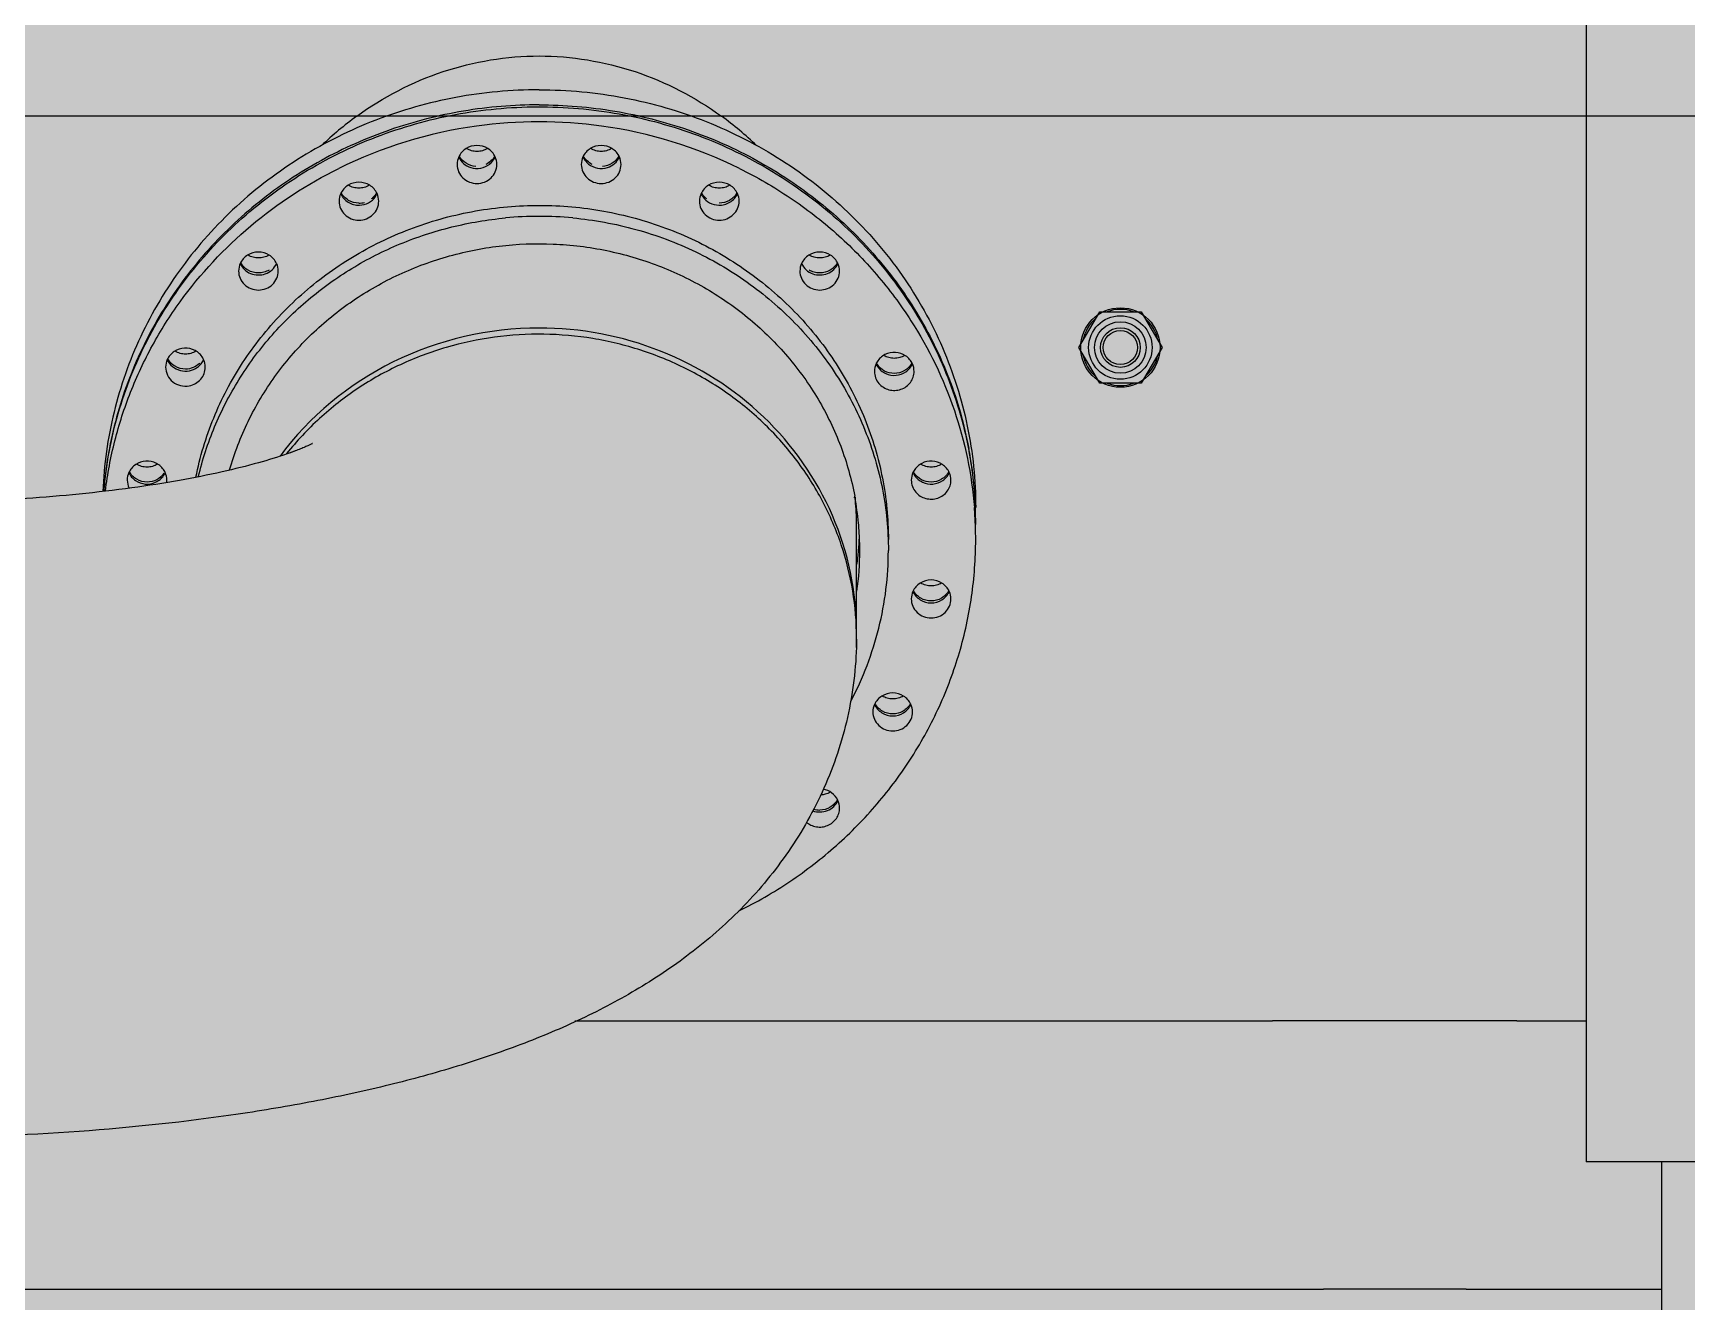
# Model space of a CAD drawing. Extents: x -18489 to 195597, y -1599 to 112111.
# Drawn here: x -16658.4 to -16526.2, y 1550.7 to 1652.1 of the extents above; entities that cross this region are included whole.
import ezdxf

# ---------------------------------------------------------------- set-up
doc = ezdxf.new("R2010")
doc.units = 0
doc.header["$LTSCALE"] = 100
for name, color, linetype in [('188K-SM-03-F10-MECH-EQ-Y2257103$0$0 Xref', 8, 'Continuous'), ('188K-SM-03-F10-MECH-EQ-Y2257103$0$M-EQU-FOUNDATION', 8, 'Continuous'), ('188K-SM-03-F10-MECH-EQ-Y2257103$0$Micron CUP L10 HVAC EQU$0$M-MECH-EQU', 136, 'Continuous'), ('188K-SM-03-F10-MECH-EQ-Y2257103$0$Micron CUP L10 HVAC EQU$0$M-PHASE1 AREA', 252, 'Continuous')]:
    doc.layers.add(name, color=color, linetype=linetype)
pattern_1 = [(50, (4473.52, 709.2), (54.6554, -4.78173), [5.715, -62.865]), (355, (4473.52, 709.2), (-10.57303, 57.31705), [4.572, -50.29218]), (100.45144, (4478.076, 708.8), (44.08237, 52.53533), [4.857, -53.42707]), (46.1842, (4473.52, 724.44), (81.32371, -12.6127), [8.5725, -94.2975]), (96.63556, (4480.3, 723.39), (71.22124, 74.22784), [7.2855, -80.14068]), (351.18415, (4473.52, 724.44), (71.22124, 74.22784), [6.858, -75.43792]), (21, (4481.14, 720.63), (45.48432, -30.67956), [5.715, -62.865]), (326, (4481.14, 720.63), (18.54061, 55.25639), [4.572, -50.292]), (71.45144, (4484.93, 718.07), (64.02493, 24.57683), [4.857, -53.42698]), (37.5, (4473.521, 709.2), (0.926581, 25.366512), [0, -49.6824, 0, -51.054, 0, -50.4825]), (7.5, (4473.52, 709.2), (20.0459, 30.054172), [0, -29.1084, 0, -48.5394, 0, -19.2405]), (327.5, (4456.529, 709.2), (40.677179, -1.718623), [0, -19.05, 0, -59.436, 0, -78.867]), (317.5, (4448.91, 709.2), (44.438754, 7.62795), [0, -24.765, 0, -39.4716, 0, -56.007])]

# ---------------------------------------------------------------- blocks, each defined once
blk = doc.blocks.new('188K-SM-03-F10-MECH-EQ-Y2257103$0$Micron CUP L10 HVAC EQU$0$A$C0c53ceb0')
at = {"layer": '188K-SM-03-F10-MECH-EQ-Y2257103$0$Micron CUP L10 HVAC EQU$0$M-PHASE1 AREA'}
for p, q in [((-3911.15329, 8115.48251), (-3911.15329, 6444.24307)), ((-3683.5878, 7279.86279), (-8809.19869, 7279.86279)), ((-4316.7635, 7095.05747), (-4299.9415, 7123.6024)), ((-4299.9415, 7123.6024), (-4266.98066, 7123.6024)), ((-4266.98066, 7123.6024), (-4250.15866, 7095.05747)), ((-4299.9415, 7066.51254), (-4316.7635, 7095.05747)), ((-4250.15866, 7095.05747), (-4266.98066, 7066.51254)), ((-4266.98066, 7066.51254), (-4299.9415, 7066.51254)), ((-4495.88252, 6975.07816), (-4495.90585, 6975.37599)), ((-4495.19452, 6975.13541), (-4495.22184, 6975.43373)), ((-4494.23904, 6954.09649), (-4494.27525, 6954.5588)), ((-4494.23904, 6954.09649), (-4494.2395, 6954.55886)), ((-4494.23904, 6867.90151), (-4494.23904, 6951.18968)), ((-4494.39901, 6855.3395), (-4494.2738, 6862.96448)), ((-4719.45406, 6557.0742), (-4161.79129, 6557.0742)), ((-3966.59285, 6557.0742), (-4161.79129, 6557.0742)), ((-3966.59285, 6557.0742), (-3911.15329, 6557.0742)), ((-3810.45936, 6444.24307), (-3911.15329, 6444.24307)), ((-3851.0546, 6444.24307), (-3851.0546, 4997.76684)), ((-5416.77684, 6342.65009), (-4121.13209, 6342.65009)), ((-4007.25205, 6342.65009), (-4121.13209, 6342.65009)), ((-4007.25205, 6342.65009), (-3851.0546, 6342.65009))]:
    blk.add_line(p, q, dxfattribs=at)
for radius in [31.71789, 25.37327, 20.61578, 15.85829, 13.67619]:
    blk.add_circle((-4283.46108, 7095.05747), radius, dxfattribs=at)
for centre, radius, start, end in [((-4736.88899, 7063.6849), 267.08822, 125.96385951, 133.81173744), ((-4748.74993, 6915.15987), 360.1777, 97.84406711, 116.25718677), ((-4747.97175, 6910.89517), 364.50875, 82.1262458, 97.8737542), ((-4747.19356, 6915.15987), 360.1777, 63.74281323, 82.15593289), ((-4759.0545, 7063.6849), 267.08822, 46.18826256, 54.03614049), ((-4798.80649, 7241.30924), 14.63923, 155.44383434, 179.94222898), ((-4796.36835, 7241.30924), 14.63923, 0.05777102, 24.55616566), ((-4699.57514, 7241.30924), 14.63923, 155.44383434, 179.94222898), ((-4697.137, 7241.30924), 14.63923, 0.05777102, 24.55616566), ((-4893.18111, 7211.97199), 14.63923, 155.44383434, 179.94222898), ((-4891.07124, 7224.16495), 14.99894, 325.23159701, 335.45378192), ((-4890.74298, 7211.97199), 14.63923, 0.05777102, 24.55616566), ((-4605.20052, 7211.97199), 14.63923, 155.44383434, 179.94222898), ((-4604.87226, 7224.16495), 14.99894, 204.54621808, 214.76840299), ((-4602.76238, 7211.97199), 14.63923, 0.05777102, 24.55616566), ((-4891.97083, 7227.04086), 16.61113, 270.03031748, 285.36463392), ((-4747.96704, 6908.08622), 291.77457, 90.00092373, 95.28280198), ((-4747.97645, 6908.08622), 291.77457, 84.71719802, 89.99907627), ((-4973.46096, 7156.16925), 14.63923, 155.44383434, 179.94222898), ((-4971.02283, 7156.16925), 14.63923, 0.05777102, 24.55616566), ((-4524.92067, 7156.16925), 14.63923, 155.44383434, 179.94222898), ((-4522.48253, 7156.16925), 14.63923, 0.05777102, 24.55616566), ((-4283.46108, 7095.05747), 30.4679, 69.62238986, 110.37761014), ((-4283.46108, 7095.05747), 30.4679, 129.86361756, 169.03080056), ((-4283.46108, 7095.05747), 30.4679, 10.96919944, 50.13638244), ((-5031.78769, 7079.36335), 14.63923, 155.44383434, 179.94222898), ((-5029.62747, 7079.24332), 14.9419, 24.53191616, 30.36360482), ((-5029.34955, 7079.36335), 14.63923, 0.05777102, 24.55616566), ((-4465.08256, 7075.8233), 14.95808, 148.39790367, 155.46508083), ((-4283.46108, 7095.05747), 30.4679, 190.94857173, 230.07310786), ((-4283.46108, 7095.05747), 30.4679, 309.92689214, 349.05142826), ((-4465.37487, 7075.95076), 14.63923, 155.44383434, 179.94222898), ((-4465.04409, 7088.14516), 15.00184, 204.54721403, 214.93760225), ((-4462.93674, 7075.95076), 14.63923, 0.05777102, 24.55616566), ((-4283.46108, 7095.05747), 30.4679, 249.65458536, 290.34541464), ((-4776.55007, 6955.12307), 320.30868, 169.7534892, 174.12933822), ((-4776.02354, 6955.02886), 320.84356, 169.32457942, 169.753659), ((-4719.91995, 6955.02886), 320.84356, 10.246341, 10.67542058), ((-4719.39342, 6955.12307), 320.30868, 5.87066178, 10.2465108), ((-5062.45186, 6989.07261), 14.63923, 155.44383434, 179.94222898), ((-5060.34451, 7001.26701), 15.00184, 325.06239775, 335.45278597), ((-5060.30604, 6988.94515), 14.95808, 24.53491917, 31.60209633), ((-5060.01372, 6989.07261), 14.63923, 0.05777102, 24.55616566), ((-4435.92977, 6989.07261), 14.63923, 155.44383434, 179.94222898), ((-4435.63746, 6988.94515), 14.95808, 148.39790367, 155.46508083), ((-4435.59898, 7001.26701), 15.00184, 204.54721403, 214.93760225), ((-4433.49163, 6989.07261), 14.63923, 0.05777102, 24.55616566), ((-4777.01319, 6955.18042), 319.84212, 174.13107219, 175.50352723), ((-5062.44052, 6989.10424), 14.65058, 180.06597113, 205.7427147), ((-5059.88728, 6989.09149), 14.51278, 352.84551712, 359.98372186), ((-4718.91872, 6955.18154), 319.83048, 4.31420991, 5.86894048), ((-4718.5676, 6955.20795), 319.47837, 2.15306961, 4.31422351), ((-4727.28962, 6932.70624), 235.59669, 10.44744668, 10.66690952), ((-4726.84983, 6951.15794), 232.61229, 5.91190199, 6.20748136), ((-4726.91548, 6932.7731), 235.21663, 5.34866441, 10.44795648), ((-4726.60441, 6951.18667), 232.36523, 1.32680645, 5.9110879), ((-4726.80585, 6954.07363), 232.56699, 0.61406116, 5.19595183), ((-4718.7749, 6941.60311), 319.68586, 2.15427625, 4.58745173), ((-4718.45348, 6953.63177), 319.3642, 0.00058432, 2.43475099), ((-4718.5742, 6955.21058), 319.48486, 0.00001081, 2.15255414), ((-4726.6452, 6951.18994), 232.40593, 0.7158998, 1.32576848), ((-4726.6672, 6951.18968), 232.42793, 0.00000037, 0.71589748), ((-4725.8116, 6954.09598), 231.57256, 0.11452574, 0.61116711), ((-4725.68361, 6954.09653), 231.44457, 359.7706569, 359.99998992), ((-4726.61647, 6932.81437), 234.91507, 2.60192391, 5.34543909), ((-4718.4108, 6941.61611), 319.32153, 0.0004671, 2.15440139), ((-4718.59582, 6955.21064), 319.50649, 359.8128419, 359.99999999), ((-4726.61544, 6954.1146), 234.91404, 354.8136825, 357.39809151), ((-4726.26442, 6932.82935), 234.5627, 0.00079059, 2.6021721), ((-4726.58319, 6954.11439), 234.8819, 352.03970823, 354.81302085), ((-4726.74098, 6932.8584), 235.03926, 352.04312689, 359.99370888), ((-4435.92977, 6894.1353), 14.63923, 155.44383434, 179.94222898), ((-4433.49163, 6894.1353), 14.63923, 0.05777102, 24.55616566), ((-4726.66604, 6867.90152), 232.42677, 359.07944309, 359.99999921), ((-4466.59394, 6803.84456), 14.63923, 155.44383434, 179.94222898), ((-4464.15581, 6803.84456), 14.63923, 0.05777102, 24.55616566), ((-4522.48253, 6727.03866), 14.63923, 0.05777102, 24.55616566), ((-4523.69168, 6742.05455), 16.60207, 253.32914868, 269.96575743)]:
    blk.add_arc(centre, radius, start, end, dxfattribs=at)
for points, knots in [([(-4893.74319, 7279.86279), (-4872.76552, 7295.07326), (-4826.02, 7319.44987), (-4773.87276, 7328.02404), (-4747.97175, 7328.02404)], [0, 0, 0, 0, 0.5001039738, 1, 1, 1, 1]), ([(-4747.97175, 7328.02404), (-4722.07073, 7328.02404), (-4669.9235, 7319.44987), (-4623.17797, 7295.07326), (-4602.20031, 7279.86279)], [0, 0, 0, 0, 0.4998960262, 1, 1, 1, 1]), ([(-4747.97175, 7301.03068), (-4770.20187, 7301.03068), (-4803.64338, 7297.96174), (-4846.9401, 7287.84881), (-4888.95355, 7273.8568), (-4938.52684, 7249.28284), (-4982.48144, 7215.98524), (-5013.14769, 7184.92435), (-5040.46503, 7151.34236), (-5068.16436, 7104.86144), (-5089.70994, 7043.97501), (-5095.73452, 7001.38554), (-5096.59395, 6980.10693)], [0, 0, 0, 0, 0.1275861715, 0.1913254353, 0.2549236612, 0.3814093806, 0.5069463456, 0.5693941814, 0.6315804614, 0.7550753976, 0.8777753443, 1, 1, 1, 1]), ([(-4747.97175, 7301.03068), (-4725.1834, 7301.03068), (-4690.89705, 7297.80461), (-4646.57375, 7287.18015), (-4603.63148, 7272.48913), (-4553.1194, 7246.70864), (-4508.64867, 7211.83678), (-4477.89569, 7179.37909), (-4450.72076, 7144.34437), (-4423.64386, 7095.96812), (-4403.60724, 7032.89168), (-4399.08933, 6989.03795), (-4399.08933, 6967.21519)], [0, 0, 0, 0, 0.1276534598, 0.191423769, 0.2550461256, 0.3815468604, 0.5070618987, 0.5694910147, 0.6316536368, 0.7550908341, 0.8777554852, 1, 1, 1, 1]), ([(-5095.74439, 6980.23722), (-5093.99525, 7001.17101), (-5088.22836, 7032.46615), (-5074.58485, 7072.37736), (-5057.02543, 7111.00219), (-5028.00212, 7156.04723), (-4990.80696, 7194.89407), (-4956.94725, 7221.53501), (-4920.48013, 7245.09826), (-4870.80357, 7268.17216), (-4807.00487, 7284.62072), (-4741.11579, 7289.34212), (-4675.46847, 7282.16178), (-4612.38665, 7263.34002), (-4563.68222, 7238.42182), (-4528.20268, 7213.50921), (-4495.45757, 7185.62098), (-4459.8752, 7145.40665), (-4432.71678, 7099.30771), (-4416.75188, 7060.05795), (-4404.74917, 7019.65919), (-4400.26939, 6988.17553), (-4399.37758, 6967.19889)], [0, 0, 0, 0, 0.061123741, 0.0918131301, 0.1225904525, 0.1844001923, 0.2467110806, 0.2780957875, 0.3096045944, 0.3728856379, 0.436501361, 0.5002857139, 0.5640502273, 0.6276090599, 0.6908037612, 0.722262052, 0.7535935362, 0.8157970319, 0.8775113084, 0.9082499217, 0.9389086772, 1, 1, 1, 1]), ([(-4747.97175, 7289.02613), (-4768.18003, 7289.02613), (-4808.62692, 7285.65708), (-4867.43757, 7270.63963), (-4922.67784, 7246.10575), (-4972.66143, 7212.78378), (-5015.88145, 7171.66885), (-5051.02293, 7123.98547), (-5077.00617, 7071.19369), (-5087.71974, 7033.53079), (-5091.31406, 7014.46354)], [0, 0, 0, 0, 0.1273462994, 0.2543739705, 0.3808008678, 0.5064131939, 0.6310918065, 0.7548281963, 0.8777279308, 1, 1, 1, 1]), ([(-4747.97175, 7289.02613), (-4727.76347, 7289.02613), (-4687.31658, 7285.65708), (-4628.50592, 7270.63963), (-4573.26565, 7246.10575), (-4523.28206, 7212.78378), (-4480.06204, 7171.66885), (-4444.92057, 7123.98547), (-4418.93733, 7071.19369), (-4408.22375, 7033.53079), (-4404.62943, 7014.46354)], [0, 0, 0, 0, 0.1273462994, 0.2543739705, 0.3808008678, 0.5064131939, 0.6310918065, 0.7548281963, 0.8777279308, 1, 1, 1, 1]), ([(-4783.05318, 7247.39308), (-4783.66715, 7248.73872), (-4785.32404, 7251.27548), (-4789.94866, 7255.186), (-4797.58742, 7257.37042), (-4805.22618, 7255.186), (-4809.85081, 7251.27548), (-4811.5077, 7248.73872), (-4812.12167, 7247.39308)], [0, 0, 0, 0, 0.1235049458, 0.2485924549, 0.5, 0.7514075451, 0.8764950542, 1, 1, 1, 1]), ([(-4683.82182, 7247.39308), (-4684.4358, 7248.73872), (-4686.09268, 7251.27548), (-4690.71731, 7255.186), (-4698.35607, 7257.37042), (-4705.99483, 7255.186), (-4710.61946, 7251.27548), (-4712.27635, 7248.73872), (-4712.89032, 7247.39308)], [0, 0, 0, 0, 0.1235049458, 0.2485924549, 0.5, 0.7514075451, 0.8764950542, 1, 1, 1, 1]), ([(-4812.12167, 7247.27123), (-4811.23371, 7245.3251), (-4808.55121, 7241.75358), (-4804.65316, 7239.59725), (-4802.57711, 7238.9391)], [0, 0, 0, 0, 0.4955118778, 1, 1, 1, 1]), ([(-4798.56581, 7239.79879), (-4801.25712, 7239.959), (-4806.60039, 7241.61162), (-4810.45513, 7245.6972), (-4811.70256, 7248.02706)], [0, 0, 0, 0, 0.5049905933, 1, 1, 1, 1]), ([(-4797.58742, 7251.77418), (-4799.04304, 7251.77418), (-4801.95844, 7252.15934), (-4804.67047, 7253.29961), (-4805.91629, 7254.03537)], [0, 0, 0, 0, 0.5015071564, 1, 1, 1, 1]), ([(-4789.25855, 7254.03537), (-4790.50438, 7253.29961), (-4793.2164, 7252.15934), (-4796.13181, 7251.77418), (-4797.58742, 7251.77418)], [0, 0, 0, 0, 0.4984928436, 1, 1, 1, 1]), ([(-4783.47229, 7248.02706), (-4784.23946, 7246.59418), (-4786.27126, 7243.94649), (-4789.0272, 7242.07153), (-4790.51448, 7241.36243)], [0, 0, 0, 0, 0.4965875203, 1, 1, 1, 1]), ([(-4787.44912, 7241.67373), (-4786.9773, 7242.04897), (-4785.19736, 7243.63886), (-4783.79285, 7245.65008), (-4783.05318, 7247.27123)], [0, 0, 0, 0, 0.2527866252, 1, 1, 1, 1]), ([(-4712.89032, 7247.27123), (-4712.15064, 7245.65008), (-4710.74614, 7243.63886), (-4708.96619, 7242.04897), (-4708.49438, 7241.67373)], [0, 0, 0, 0, 0.7472133748, 1, 1, 1, 1]), ([(-4705.42902, 7241.36243), (-4706.91629, 7242.07153), (-4709.67224, 7243.94649), (-4711.70403, 7246.59418), (-4712.47121, 7248.02706)], [0, 0, 0, 0, 0.5034124797, 1, 1, 1, 1]), ([(-4698.35607, 7251.77418), (-4699.81169, 7251.77418), (-4702.72709, 7252.15934), (-4705.43912, 7253.29961), (-4706.68494, 7254.03537)], [0, 0, 0, 0, 0.5015071564, 1, 1, 1, 1]), ([(-4690.0272, 7254.03537), (-4691.27302, 7253.29961), (-4693.98505, 7252.15934), (-4696.90046, 7251.77418), (-4698.35607, 7251.77418)], [0, 0, 0, 0, 0.4984928436, 1, 1, 1, 1]), ([(-4684.24094, 7248.02706), (-4685.48837, 7245.6972), (-4689.34311, 7241.61162), (-4694.68637, 7239.959), (-4697.37768, 7239.79879)], [0, 0, 0, 0, 0.4950094067, 1, 1, 1, 1]), ([(-4693.36639, 7238.9391), (-4691.29033, 7239.59725), (-4687.39228, 7241.75358), (-4684.70978, 7245.3251), (-4683.82182, 7247.27123)], [0, 0, 0, 0, 0.5044881222, 1, 1, 1, 1]), ([(-5094.48646, 6980.44042), (-5092.83359, 6993.94414), (-5087.7894, 7020.80635), (-5075.16285, 7059.85342), (-5057.65018, 7097.1416), (-5028.11578, 7143.81613), (-4980.30213, 7195.10108), (-4933.16068, 7225.78466), (-4908.09297, 7238.17345)], [0, 0, 0, 0, 0.1233215172, 0.2469629563, 0.3710601818, 0.4957228316, 0.7465314553, 1, 1, 1, 1]), ([(-4813.44572, 7241.324), (-4813.44572, 7239.34705), (-4812.60676, 7235.32293), (-4809.05261, 7230.28061), (-4803.77778, 7226.92977), (-4797.58742, 7225.76116), (-4791.39707, 7226.92977), (-4786.12223, 7230.28061), (-4782.56809, 7235.32293), (-4781.72913, 7239.34705), (-4781.72913, 7241.324)], [0, 0, 0, 0, 0.1224486041, 0.246389091, 0.3724573151, 0.5, 0.6275426849, 0.753610909, 0.8775513959, 1, 1, 1, 1]), ([(-4802.57711, 7238.9391), (-4800.05092, 7238.13825), (-4794.54652, 7237.76969), (-4789.50764, 7240.03658), (-4787.44912, 7241.67373)], [0, 0, 0, 0, 0.5018868758, 1, 1, 1, 1]), ([(-4714.21437, 7241.324), (-4714.21437, 7239.34705), (-4713.37541, 7235.32293), (-4709.82126, 7230.28061), (-4704.54643, 7226.92977), (-4698.35607, 7225.76116), (-4692.16572, 7226.92977), (-4686.89088, 7230.28061), (-4683.33673, 7235.32293), (-4682.49778, 7239.34705), (-4682.49778, 7241.324)], [0, 0, 0, 0, 0.1224486041, 0.246389091, 0.3724573151, 0.5, 0.6275426849, 0.753610909, 0.8775513959, 1, 1, 1, 1]), ([(-4708.49438, 7241.67373), (-4706.43585, 7240.03658), (-4701.39697, 7237.76969), (-4695.89258, 7238.13825), (-4693.36639, 7238.9391)], [0, 0, 0, 0, 0.4981131242, 1, 1, 1, 1]), ([(-4587.85052, 7238.17345), (-4573.88154, 7231.2698), (-4546.89411, 7215.64334), (-4510.02166, 7187.12095), (-4477.5095, 7154.08681), (-4459.08124, 7129.36897), (-4450.80029, 7116.48813)], [0, 0, 0, 0, 0.2521553645, 0.5029172543, 0.7521934719, 1, 1, 1, 1]), ([(-4877.4278, 7218.05584), (-4878.04177, 7219.40148), (-4879.69866, 7221.93824), (-4884.32328, 7225.84875), (-4891.96204, 7228.03318), (-4899.60081, 7225.84875), (-4904.22543, 7221.93824), (-4905.88232, 7219.40148), (-4906.49629, 7218.05584)], [0, 0, 0, 0, 0.1235049458, 0.2485924549, 0.5, 0.7514075451, 0.8764950542, 1, 1, 1, 1]), ([(-4906.49629, 7217.93399), (-4905.86652, 7216.55372), (-4904.15764, 7213.95568), (-4900.55064, 7210.98344), (-4896.20185, 7209.15022), (-4893.05269, 7208.79346), (-4891.48855, 7208.83802)], [0, 0, 0, 0, 0.2457383935, 0.4947076363, 0.7465485158, 1, 1, 1, 1]), ([(-4891.96204, 7210.42974), (-4894.81795, 7210.42974), (-4900.58228, 7211.93226), (-4904.75691, 7216.22073), (-4906.07781, 7218.68833)], [0, 0, 0, 0, 0.5050408316, 1, 1, 1, 1]), ([(-4891.96204, 7222.43428), (-4893.41811, 7222.43428), (-4896.33443, 7222.81969), (-4899.04718, 7223.96066), (-4900.29326, 7224.69686)], [0, 0, 0, 0, 0.5015082588, 1, 1, 1, 1]), ([(-4883.63083, 7224.69686), (-4884.87691, 7223.96066), (-4887.58966, 7222.81969), (-4890.50598, 7222.43428), (-4891.96204, 7222.43428)], [0, 0, 0, 0, 0.4984917412, 1, 1, 1, 1]), ([(-4877.84628, 7218.68833), (-4878.61176, 7217.25832), (-4879.96432, 7215.49699), (-4881.61803, 7214.09021), (-4882.05286, 7213.75712)], [0, 0, 0, 0, 0.7475504392, 1, 1, 1, 1]), ([(-4589.4472, 7218.05584), (-4590.06117, 7219.40148), (-4591.71806, 7221.93824), (-4596.34269, 7225.84875), (-4603.98145, 7228.03318), (-4611.62021, 7225.84875), (-4616.24483, 7221.93824), (-4617.90172, 7219.40148), (-4618.51569, 7218.05584)], [0, 0, 0, 0, 0.1235049458, 0.2485924549, 0.5, 0.7514075451, 0.8764950542, 1, 1, 1, 1]), ([(-4613.89063, 7213.75712), (-4614.32546, 7214.09021), (-4615.97917, 7215.49699), (-4617.33173, 7217.25832), (-4618.09721, 7218.68833)], [0, 0, 0, 0, 0.2524495608, 1, 1, 1, 1]), ([(-4603.98145, 7222.43428), (-4605.43752, 7222.43428), (-4608.35384, 7222.81969), (-4611.06659, 7223.96066), (-4612.31267, 7224.69686)], [0, 0, 0, 0, 0.5015082588, 1, 1, 1, 1]), ([(-4604.45494, 7208.83802), (-4602.89081, 7208.79346), (-4599.74164, 7209.15022), (-4595.39285, 7210.98344), (-4591.78585, 7213.95568), (-4590.07697, 7216.55372), (-4589.4472, 7217.93399)], [0, 0, 0, 0, 0.2534514842, 0.5052923637, 0.7542616065, 1, 1, 1, 1]), ([(-4595.65023, 7224.69686), (-4596.89631, 7223.96066), (-4599.60906, 7222.81969), (-4602.52538, 7222.43428), (-4603.98145, 7222.43428)], [0, 0, 0, 0, 0.4984917412, 1, 1, 1, 1]), ([(-4589.86569, 7218.68833), (-4591.18658, 7216.22073), (-4595.36121, 7211.93226), (-4601.12555, 7210.42974), (-4603.98145, 7210.42974)], [0, 0, 0, 0, 0.4949591684, 1, 1, 1, 1]), ([(-5022.18148, 6991.41609), (-5018.97666, 7007.56911), (-5011.78878, 7031.45433), (-4997.83712, 7061.45191), (-4981.00289, 7090.19567), (-4954.83447, 7123.14238), (-4916.4999, 7156.37692), (-4872.4592, 7182.31147), (-4824.21428, 7200.06929), (-4773.39635, 7209.06148), (-4721.72105, 7208.98838), (-4670.93105, 7199.85267), (-4622.74069, 7181.95779), (-4578.78104, 7155.90068), (-4540.54539, 7122.54959), (-4509.34428, 7083.03588), (-4490.05851, 7045.98995), (-4479.12757, 7014.75614), (-4471.26351, 6982.7705), (-4468.86577, 6958.03527), (-4468.86577, 6941.61871)], [0, 0, 0, 0, 0.0612321628, 0.0920055563, 0.122882327, 0.1849223033, 0.2474678139, 0.3104970215, 0.3739240748, 0.4376115067, 0.5013885597, 0.5650731046, 0.6284947498, 0.6915167229, 0.7540541197, 0.8160861886, 0.8776605985, 0.9083438815, 0.9389586631, 1, 1, 1, 1]), ([(-4907.82034, 7211.98676), (-4907.82034, 7210.00981), (-4906.98138, 7205.98569), (-4903.42723, 7200.94337), (-4898.1524, 7197.59253), (-4891.96204, 7196.42391), (-4885.77169, 7197.59253), (-4880.49686, 7200.94337), (-4876.94271, 7205.98569), (-4876.10375, 7210.00981), (-4876.10375, 7211.98676)], [0, 0, 0, 0, 0.1224486041, 0.246389091, 0.3724573151, 0.5, 0.6275426849, 0.753610909, 0.8775513959, 1, 1, 1, 1]), ([(-4891.48855, 7208.83802), (-4888.99721, 7208.90898), (-4884.01811, 7210.19034), (-4880.14764, 7213.59853), (-4878.75015, 7215.61165)], [0, 0, 0, 0, 0.504219337, 1, 1, 1, 1]), ([(-4619.83974, 7211.98676), (-4619.83974, 7210.00981), (-4619.00078, 7205.98569), (-4615.44664, 7200.94337), (-4610.1718, 7197.59253), (-4603.98145, 7196.42391), (-4597.79109, 7197.59253), (-4592.51626, 7200.94337), (-4588.96211, 7205.98569), (-4588.12315, 7210.00981), (-4588.12315, 7211.98676)], [0, 0, 0, 0, 0.1224486041, 0.246389091, 0.3724573151, 0.5, 0.6275426849, 0.753610909, 0.8775513959, 1, 1, 1, 1]), ([(-4617.19335, 7215.61165), (-4615.79585, 7213.59853), (-4611.92538, 7210.19034), (-4606.94628, 7208.90898), (-4604.45494, 7208.83802)], [0, 0, 0, 0, 0.495780663, 1, 1, 1, 1]), ([(-5020.1598, 6991.91598), (-5016.93735, 7005.50372), (-5008.2358, 7032.26796), (-4988.85649, 7069.85695), (-4963.59519, 7104.09703), (-4933.07756, 7134.14022), (-4898.05351, 7159.26213), (-4859.3765, 7178.85483), (-4818.00218, 7192.44507), (-4789.28803, 7197.28423), (-4774.83122, 7198.62145)], [0, 0, 0, 0, 0.122453682, 0.2455078146, 0.3693243169, 0.493988529, 0.6195025587, 0.7457869143, 0.8726892797, 1, 1, 1, 1]), ([(-4721.11227, 7198.62145), (-4704.08812, 7197.04676), (-4670.31114, 7190.89282), (-4622.25802, 7172.93399), (-4578.42077, 7146.84727), (-4540.30483, 7113.50334), (-4509.20351, 7074.02002), (-4486.18561, 7029.72132), (-4472.04638, 6982.13304), (-4468.86577, 6949.22041), (-4468.86577, 6932.83259)], [0, 0, 0, 0, 0.1277421865, 0.2549540741, 0.3813632505, 0.5068011352, 0.6312273151, 0.7547379069, 0.8775552557, 1, 1, 1, 1]), ([(-4995.23227, 6997.2716), (-4991.44341, 7010.57908), (-4981.47486, 7036.65918), (-4959.94442, 7072.68161), (-4932.40566, 7104.73401), (-4899.65159, 7131.89686), (-4862.6133, 7153.41174), (-4822.34135, 7168.67645), (-4779.97329, 7177.26532), (-4736.70375, 7178.93917), (-4693.75157, 7173.65186), (-4652.32717, 7161.54987), (-4613.59948, 7142.97094), (-4578.66435, 7118.43325), (-4548.51469, 7088.6252), (-4524.01003, 7054.38117), (-4505.8576, 7016.68528), (-4498.31924, 6989.88074), (-4495.76407, 6976.31497)], [0, 0, 0, 0, 0.0612254143, 0.1228086218, 0.1848268509, 0.2473072157, 0.3102247239, 0.3735061271, 0.4370388068, 0.5006832205, 0.5642880484, 0.6277061202, 0.6908101283, 0.7535065889, 0.8157465086, 0.877531879, 0.9389163739, 1, 1, 1, 1]), ([(-4957.70765, 7162.25309), (-4958.32162, 7163.59873), (-4959.97851, 7166.13549), (-4964.60313, 7170.04601), (-4972.24189, 7172.23043), (-4979.88065, 7170.04601), (-4984.50528, 7166.13549), (-4986.16217, 7163.59873), (-4986.77614, 7162.25309)], [0, 0, 0, 0, 0.1235049458, 0.2485924549, 0.5, 0.7514075451, 0.8764950542, 1, 1, 1, 1]), ([(-4972.24189, 7166.62648), (-4973.69883, 7166.62648), (-4976.61689, 7167.01234), (-4979.33101, 7168.15466), (-4980.57758, 7168.8917)], [0, 0, 0, 0, 0.5015103553, 1, 1, 1, 1]), ([(-4963.90621, 7168.8917), (-4965.15278, 7168.15466), (-4967.8669, 7167.01234), (-4970.78496, 7166.62648), (-4972.24189, 7166.62648)], [0, 0, 0, 0, 0.4984896447, 1, 1, 1, 1]), ([(-4509.16735, 7162.25309), (-4509.78132, 7163.59873), (-4511.43821, 7166.13549), (-4516.06284, 7170.04601), (-4523.7016, 7172.23043), (-4531.34036, 7170.04601), (-4535.96499, 7166.13549), (-4537.62187, 7163.59873), (-4538.23585, 7162.25309)], [0, 0, 0, 0, 0.1235049458, 0.2485924549, 0.5, 0.7514075451, 0.8764950542, 1, 1, 1, 1]), ([(-4523.7016, 7166.62648), (-4525.15853, 7166.62648), (-4528.07659, 7167.01234), (-4530.79072, 7168.15466), (-4532.03729, 7168.8917)], [0, 0, 0, 0, 0.5015103553, 1, 1, 1, 1]), ([(-4515.36591, 7168.8917), (-4516.61248, 7168.15466), (-4519.32661, 7167.01234), (-4522.24466, 7166.62648), (-4523.7016, 7166.62648)], [0, 0, 0, 0, 0.4984896447, 1, 1, 1, 1]), ([(-4988.10019, 7156.18401), (-4988.10019, 7154.20706), (-4987.26123, 7150.18294), (-4983.70708, 7145.14062), (-4978.43225, 7141.78978), (-4972.24189, 7140.62117), (-4966.05154, 7141.78978), (-4960.7767, 7145.14062), (-4957.22256, 7150.18294), (-4956.3836, 7154.20706), (-4956.3836, 7156.18401)], [0, 0, 0, 0, 0.1224486041, 0.246389091, 0.3724573151, 0.5, 0.6275426849, 0.753610909, 0.8775513959, 1, 1, 1, 1]), ([(-4986.77614, 7162.13124), (-4985.97489, 7160.37513), (-4983.63464, 7157.1231), (-4978.56758, 7153.89322), (-4972.63283, 7152.66719), (-4968.60948, 7153.30916), (-4966.73698, 7153.9719)], [0, 0, 0, 0, 0.2454658543, 0.4949992058, 0.7474046625, 1, 1, 1, 1]), ([(-4972.24189, 7154.62193), (-4975.09821, 7154.62193), (-4980.8634, 7156.1249), (-4985.03818, 7160.41458), (-4986.35884, 7162.88275)], [0, 0, 0, 0, 0.505041942, 1, 1, 1, 1]), ([(-4963.72022, 7156.99883), (-4964.9869, 7156.22641), (-4967.75806, 7155.02724), (-4970.74877, 7154.62193), (-4972.24189, 7154.62193)], [0, 0, 0, 0, 0.49840225, 1, 1, 1, 1]), ([(-4966.73698, 7153.9719), (-4964.76891, 7154.66846), (-4961.09455, 7156.82669), (-4958.55936, 7160.26454), (-4957.70765, 7162.13124)], [0, 0, 0, 0, 0.504333691, 1, 1, 1, 1]), ([(-4539.55989, 7156.18401), (-4539.55989, 7154.20706), (-4538.72093, 7150.18294), (-4535.16679, 7145.14062), (-4529.89195, 7141.78978), (-4523.7016, 7140.62117), (-4517.51124, 7141.78978), (-4512.23641, 7145.14062), (-4508.68226, 7150.18294), (-4507.8433, 7154.20706), (-4507.8433, 7156.18401)], [0, 0, 0, 0, 0.1224486041, 0.246389091, 0.3724573151, 0.5, 0.6275426849, 0.753610909, 0.8775513959, 1, 1, 1, 1]), ([(-4538.23585, 7162.13124), (-4537.38413, 7160.26454), (-4534.84894, 7156.82669), (-4531.17459, 7154.66846), (-4529.20652, 7153.9719)], [0, 0, 0, 0, 0.495666309, 1, 1, 1, 1]), ([(-4523.7016, 7154.62193), (-4525.19473, 7154.62193), (-4528.18543, 7155.02724), (-4530.9566, 7156.22641), (-4532.22327, 7156.99883)], [0, 0, 0, 0, 0.50159775, 1, 1, 1, 1]), ([(-4529.20652, 7153.9719), (-4527.33401, 7153.30916), (-4523.31066, 7152.66719), (-4517.37591, 7153.89322), (-4512.30885, 7157.1231), (-4509.96861, 7160.37513), (-4509.16735, 7162.13124)], [0, 0, 0, 0, 0.2525953375, 0.5050007942, 0.7545341457, 1, 1, 1, 1]), ([(-4509.58465, 7162.88275), (-4510.90531, 7160.41458), (-4515.08009, 7156.1249), (-4520.84528, 7154.62193), (-4523.7016, 7154.62193)], [0, 0, 0, 0, 0.494958058, 1, 1, 1, 1]), ([(-4747.97175, 7110.65443), (-4787.84251, 7110.65443), (-4868.05935, 7092.4434), (-4931.605, 7039.8197), (-4954.96201, 7008.30039)], [0, 0, 0, 0, 0.5040483323, 1, 1, 1, 1]), ([(-4494.23927, 6867.90151), (-4494.23927, 6899.52951), (-4507.65632, 6963.91427), (-4564.5458, 7044.59877), (-4648.83733, 7098.20753), (-4715.02446, 7110.65443), (-4747.97175, 7110.65443)], [0, 0, 0, 0, 0.2448711985, 0.4927776942, 0.7449145841, 1, 1, 1, 1]), ([(-4450.80029, 7116.48813), (-4436.43488, 7094.14305), (-4413.07944, 7045.94827), (-4402.22449, 6993.4842), (-4400.11318, 6967.17179)], [0, 0, 0, 0, 0.501580557, 1, 1, 1, 1]), ([(-4494.2738, 6862.96448), (-4494.2738, 6875.54538), (-4496.33092, 6900.78283), (-4505.50841, 6937.66684), (-4520.55285, 6972.74475), (-4541.09406, 7005.15368), (-4566.62979, 7034.11547), (-4596.53836, 7058.93327), (-4630.09434, 7079.01273), (-4666.48651, 7093.8744), (-4704.83827, 7103.16466), (-4744.22777, 7106.66268), (-4783.70846, 7104.28546), (-4822.3319, 7096.08968), (-4859.16966, 7082.27117), (-4893.33743, 7063.15598), (-4924.00292, 7039.21023), (-4941.69423, 7020.31979), (-4949.70298, 7010.29069)], [0, 0, 0, 0, 0.0608638012, 0.1218624973, 0.1831138501, 0.2447109381, 0.3067145859, 0.3691462415, 0.4319832215, 0.495164484, 0.5586000984, 0.6221773201, 0.6857676412, 0.7492410328, 0.8124810257, 0.8753929978, 0.9379096103, 1, 1, 1, 1]), ([(-5016.73508, 7086.79624), (-5017.45373, 7088.02305), (-5019.26577, 7090.29608), (-5023.98652, 7093.68089), (-5031.38657, 7095.33015), (-5038.59553, 7092.99049), (-5042.94775, 7089.16943), (-5044.51518, 7086.73522), (-5045.10287, 7085.4472)], [0, 0, 0, 0, 0.1238341682, 0.2491863083, 0.5008102773, 0.7518735874, 0.8766923129, 1, 1, 1, 1]), ([(-5045.10287, 7085.32534), (-5044.14499, 7083.22597), (-5041.16012, 7079.39778), (-5034.64852, 7076.19821), (-5027.35494, 7075.99968), (-5022.84668, 7077.94664), (-5020.94385, 7079.33639)], [0, 0, 0, 0, 0.245766693, 0.4962636746, 0.7490423079, 1, 1, 1, 1]), ([(-5030.56862, 7077.80908), (-5033.42551, 7077.80908), (-5039.19188, 7079.31266), (-5043.36686, 7083.604), (-5044.68721, 7086.07296)], [0, 0, 0, 0, 0.5050434702, 1, 1, 1, 1]), ([(-5030.56862, 7089.81363), (-5032.02675, 7089.81363), (-5034.9472, 7090.20013), (-5037.66321, 7091.34429), (-5038.91046, 7092.08249)], [0, 0, 0, 0, 0.5015132402, 1, 1, 1, 1]), ([(-5022.22678, 7092.08249), (-5023.47403, 7091.34429), (-5026.19004, 7090.20013), (-5029.11049, 7089.81363), (-5030.56862, 7089.81363)], [0, 0, 0, 0, 0.4984867598, 1, 1, 1, 1]), ([(-5020.94385, 7079.33639), (-5019.88714, 7080.10817), (-5017.96932, 7081.9136), (-5016.57155, 7084.14802), (-5016.03437, 7085.32534)], [0, 0, 0, 0, 0.5027764233, 1, 1, 1, 1]), ([(-4449.62156, 7082.03461), (-4450.20365, 7083.31037), (-4451.75227, 7085.72269), (-4456.04719, 7089.52364), (-4463.16477, 7091.89305), (-4470.50967, 7090.35286), (-4475.24363, 7087.07849), (-4477.08387, 7084.86219), (-4477.82247, 7083.66159)], [0, 0, 0, 0, 0.1232673086, 0.2480304138, 0.4990194098, 0.7506821655, 0.8760898257, 1, 1, 1, 1]), ([(-4464.15581, 7086.39286), (-4465.61533, 7086.39286), (-4468.5386, 7086.7801), (-4471.25683, 7087.92645), (-4472.50487, 7088.666)], [0, 0, 0, 0, 0.5015166306, 1, 1, 1, 1]), ([(-4455.80674, 7088.666), (-4457.05478, 7087.92645), (-4459.77302, 7086.7801), (-4462.69628, 7086.39286), (-4464.15581, 7086.39286)], [0, 0, 0, 0, 0.4984833694, 1, 1, 1, 1]), ([(-5046.42691, 7079.37811), (-5046.42691, 7077.16632), (-5045.36718, 7072.64614), (-5040.95036, 7067.26505), (-5034.61347, 7064.19585), (-5029.86199, 7064.06053), (-5027.59319, 7064.47559)], [0, 0, 0, 0, 0.2444181924, 0.4924632336, 0.7451219238, 1, 1, 1, 1]), ([(-5019.18801, 7082.4158), (-5020.6643, 7080.9609), (-5024.25908, 7078.61243), (-5028.47045, 7077.80908), (-5030.56862, 7077.80908)], [0, 0, 0, 0, 0.4969497169, 1, 1, 1, 1]), ([(-5027.59319, 7064.47559), (-5025.81503, 7064.80088), (-5022.35981, 7066.04136), (-5018.1313, 7069.48396), (-5015.35519, 7074.10569), (-5014.71032, 7077.63687), (-5014.71032, 7079.37811)], [0, 0, 0, 0, 0.2549021615, 0.5065524317, 0.754465022, 1, 1, 1, 1]), ([(-4480.0141, 7075.96552), (-4480.0141, 7074.24293), (-4479.38571, 7070.75346), (-4477.57834, 7067.7076), (-4476.45087, 7066.38367)], [0, 0, 0, 0, 0.4976368786, 1, 1, 1, 1]), ([(-4464.15581, 7074.38832), (-4466.79386, 7074.38832), (-4472.10747, 7075.66625), (-4476.17844, 7079.34213), (-4477.5973, 7081.51062), (-4477.86274, 7081.9163), (-4478.10724, 7082.33413), (-4478.33371, 7082.76241)], [0, 0, 0, 0, 0.504458107, 1, 1, 1, 1.092707435, 1.092707435, 1.092707435, 1.092707435]), ([(-4477.34224, 7079.55385), (-4476.5539, 7078.42536), (-4474.64603, 7076.36249), (-4469.88882, 7073.38277), (-4462.69985, 7072.1281), (-4455.82842, 7074.57205), (-4451.68687, 7078.31687), (-4450.18857, 7080.67004), (-4449.62156, 7081.91275)], [0, 0, 0, 0, 0.1241204038, 0.2496757387, 0.501431572, 0.7522206917, 0.876837685, 1, 1, 1, 1]), ([(-4476.45087, 7066.38367), (-4475.42205, 7065.17558), (-4472.95628, 7063.05553), (-4468.4788, 7061.12019), (-4463.60169, 7060.5633), (-4458.77614, 7061.43912), (-4454.44457, 7063.66839), (-4451.01176, 7067.05472), (-4448.80536, 7071.28212), (-4448.29751, 7074.41599), (-4448.29751, 7075.96552)], [0, 0, 0, 0, 0.1247447339, 0.2509978592, 0.3780998751, 0.5050896637, 0.6310448548, 0.7554104632, 0.8781856117, 1, 1, 1, 1]), ([(-4450.0353, 7082.65579), (-4451.35527, 7080.18591), (-4455.53048, 7075.89262), (-4461.29825, 7074.38832), (-4464.15581, 7074.38832)], [0, 0, 0, 0, 0.4949547334, 1, 1, 1, 1]), ([(-4929.63806, 7018.06244), (-4929.46266, 7018.17012), (-4928.84009, 7018.52857), (-4929.944, 7017.92274), (-4930.89075, 7017.4667), (-4933.17157, 7016.37908), (-4936.04336, 7015.12696), (-4939.81517, 7013.57488), (-4944.30482, 7011.85403), (-4947.56713, 7010.67948), (-4949.31536, 7010.06944)], [0, 0, 0, 0, 0.0274613751, 0.0459763075, 0.1085404823, 0.2130478746, 0.3569991765, 0.5377976464, 0.7529427806, 1, 1, 1, 1]), ([(-4943.18199, 7012.28346), (-4945.21879, 7011.52353), (-4947.26324, 7010.78552), (-4949.31536, 7010.06944), (-4956.82432, 7007.44924), (-4974.00105, 7002.19945), (-5002.68362, 6995.10954), (-5036.45446, 6988.42436), (-5088.533, 6980.32588), (-5159.51953, 6973.35897), (-5217.9596, 6971.31425), (-5248.12228, 6971.16597)], [-0.0215616488, -0.0215616488, -0.0215616488, -0.0215616488, 0, 0, 0, 0.0788967443, 0.178041664, 0.2929992503, 0.420300963, 0.7007707098, 1, 1, 1, 1]), ([(-5047.56612, 6996.78343), (-5048.30473, 6997.98403), (-5050.14497, 7000.20034), (-5054.87893, 7003.47471), (-5062.22383, 7005.0149), (-5069.34141, 7002.64549), (-5073.63633, 6998.84454), (-5075.18495, 6996.43222), (-5075.76704, 6995.15645)], [0, 0, 0, 0, 0.1239101743, 0.2493178345, 0.5009805902, 0.7519695862, 0.8767326914, 1, 1, 1, 1]), ([(-4420.17645, 6995.15645), (-4420.75854, 6996.43222), (-4422.30717, 6998.84454), (-4426.60209, 7002.64549), (-4433.71967, 7005.0149), (-4441.06456, 7003.47471), (-4445.79852, 7000.20034), (-4447.63877, 6997.98403), (-4448.37737, 6996.78343)], [0, 0, 0, 0, 0.1232673086, 0.2480304138, 0.4990194098, 0.7506821655, 0.8760898257, 1, 1, 1, 1]), ([(-5075.76704, 6995.0346), (-5075.20003, 6993.79189), (-5073.70173, 6991.43871), (-5069.56018, 6987.6939), (-5062.68875, 6985.24994), (-5055.49978, 6986.50461), (-5050.74257, 6989.48434), (-5048.8347, 6991.54721), (-5048.04636, 6992.67569)], [0, 0, 0, 0, 0.123162315, 0.2477793083, 0.498568428, 0.7503242613, 0.8758795962, 1, 1, 1, 1]), ([(-5061.23279, 6987.51016), (-5064.09035, 6987.51016), (-5069.85812, 6989.01447), (-5074.03333, 6993.30776), (-5075.3533, 6995.77763)], [0, 0, 0, 0, 0.5050452666, 1, 1, 1, 1]), ([(-5061.23279, 6999.51471), (-5062.69232, 6999.51471), (-5065.61558, 6999.90195), (-5068.33382, 7001.04829), (-5069.58186, 7001.78784)], [0, 0, 0, 0, 0.5015166306, 1, 1, 1, 1]), ([(-5052.88373, 7001.78784), (-5054.13177, 7001.04829), (-5056.85, 6999.90195), (-5059.77326, 6999.51471), (-5061.23279, 6999.51471)], [0, 0, 0, 0, 0.4984833694, 1, 1, 1, 1]), ([(-5047.7913, 6994.63246), (-5049.21016, 6992.46398), (-5053.28113, 6988.78809), (-5058.59474, 6987.51016), (-5061.23279, 6987.51016)], [0, 0, 0, 0, 0.495541893, 1, 1, 1, 1]), ([(-4434.7107, 6987.51016), (-4437.34875, 6987.51016), (-4442.66236, 6988.78809), (-4446.73333, 6992.46398), (-4448.15219, 6994.63246), (-4448.41764, 6995.03815), (-4448.66213, 6995.45598), (-4448.8886, 6995.88426)], [0, 0, 0, 0, 0.504458107, 1, 1, 1, 1.092707435, 1.092707435, 1.092707435, 1.092707435]), ([(-4447.89714, 6992.67569), (-4447.10879, 6991.54721), (-4445.20092, 6989.48434), (-4440.44371, 6986.50461), (-4433.25475, 6985.24994), (-4426.38331, 6987.6939), (-4422.24176, 6991.43871), (-4420.74346, 6993.79189), (-4420.17645, 6995.0346)], [0, 0, 0, 0, 0.1241204038, 0.2496757387, 0.501431572, 0.7522206917, 0.876837685, 1, 1, 1, 1]), ([(-4434.7107, 6999.51471), (-4436.17023, 6999.51471), (-4439.09349, 6999.90195), (-4441.81173, 7001.04829), (-4443.05977, 7001.78784)], [0, 0, 0, 0, 0.5015166306, 1, 1, 1, 1]), ([(-4426.36164, 7001.78784), (-4427.60967, 7001.04829), (-4430.32791, 6999.90195), (-4433.25117, 6999.51471), (-4434.7107, 6999.51471)], [0, 0, 0, 0, 0.4984833694, 1, 1, 1, 1]), ([(-4420.59019, 6995.77763), (-4421.91016, 6993.30776), (-4426.08537, 6989.01447), (-4431.85314, 6987.51016), (-4434.7107, 6987.51016)], [0, 0, 0, 0, 0.4949547334, 1, 1, 1, 1]), ([(-4450.56899, 6989.08737), (-4450.56899, 6987.36477), (-4449.9406, 6983.87531), (-4448.13323, 6980.82945), (-4447.00576, 6979.50552)], [0, 0, 0, 0, 0.4976368786, 1, 1, 1, 1]), ([(-4447.00576, 6979.50552), (-4445.97695, 6978.29742), (-4443.51118, 6976.17737), (-4439.03369, 6974.24203), (-4434.15659, 6973.68515), (-4429.33103, 6974.56096), (-4424.99947, 6976.79023), (-4421.56665, 6980.17656), (-4419.36026, 6984.40396), (-4418.85241, 6987.53783), (-4418.85241, 6989.08737)], [0, 0, 0, 0, 0.1247447339, 0.2509978592, 0.3780998751, 0.5050896637, 0.6310448548, 0.7554104632, 0.8781856117, 1, 1, 1, 1]), ([(-4588.36854, 6644.8085), (-4574.25229, 6651.75637), (-4546.98513, 6667.50871), (-4509.7633, 6696.31802), (-4476.98637, 6729.73122), (-4449.28064, 6767.12074), (-4427.16694, 6807.78871), (-4411.06425, 6850.97591), (-4401.27844, 6895.85965), (-4399.08927, 6926.38922), (-4399.08927, 6941.61871)], [0, 0, 0, 0, 0.1273387268, 0.2539671769, 0.3798380124, 0.5049601373, 0.6293988515, 0.7532718698, 0.8767399824, 1, 1, 1, 1]), ([(-4498.88392, 6812.36329), (-4489.12178, 6830.83921), (-4474.00306, 6870.18691), (-4468.86577, 6912.03654), (-4468.86577, 6932.83259)], [0, 0, 0, 0, 0.5012033861, 1, 1, 1, 1]), ([(-4420.17645, 6900.21915), (-4420.79043, 6901.56479), (-4422.44731, 6904.10155), (-4427.07194, 6908.01206), (-4434.7107, 6910.19648), (-4442.34946, 6908.01206), (-4446.97409, 6904.10155), (-4448.63097, 6901.56479), (-4449.24495, 6900.21915)], [0, 0, 0, 0, 0.1235049458, 0.2485924549, 0.5, 0.7514075451, 0.8764950542, 1, 1, 1, 1]), ([(-4449.24495, 6900.09729), (-4448.63097, 6898.75165), (-4446.97409, 6896.21489), (-4442.34946, 6892.30438), (-4434.7107, 6890.11995), (-4427.07194, 6892.30438), (-4422.44731, 6896.21489), (-4420.79043, 6898.75165), (-4420.17645, 6900.09729)], [0, 0, 0, 0, 0.1235049458, 0.2485924549, 0.5, 0.7514075451, 0.8764950542, 1, 1, 1, 1]), ([(-4434.7107, 6892.56426), (-4437.56896, 6892.56426), (-4443.3382, 6894.06932), (-4447.51366, 6898.36466), (-4448.83323, 6900.83551)], [0, 0, 0, 0, 0.5050471554, 1, 1, 1, 1]), ([(-4434.7107, 6904.5688), (-4436.1717, 6904.5688), (-4439.09792, 6904.95683), (-4441.81849, 6906.10546), (-4443.06736, 6906.84644)], [0, 0, 0, 0, 0.5015201942, 1, 1, 1, 1]), ([(-4426.35404, 6906.84644), (-4427.60291, 6906.10546), (-4430.32348, 6904.95683), (-4433.2497, 6904.5688), (-4434.7107, 6904.5688)], [0, 0, 0, 0, 0.4984798058, 1, 1, 1, 1]), ([(-4420.58817, 6900.83551), (-4421.90774, 6898.36466), (-4426.0832, 6894.06932), (-4431.85244, 6892.56426), (-4434.7107, 6892.56426)], [0, 0, 0, 0, 0.4949528446, 1, 1, 1, 1]), ([(-4450.56899, 6894.15006), (-4450.56899, 6892.17311), (-4449.73004, 6888.14899), (-4446.17589, 6883.10667), (-4440.90105, 6879.75583), (-4434.7107, 6878.58722), (-4428.52035, 6879.75583), (-4423.24551, 6883.10667), (-4419.69136, 6888.14899), (-4418.85241, 6892.17311), (-4418.85241, 6894.15006)], [0, 0, 0, 0, 0.1224486041, 0.246389091, 0.3724573151, 0.5, 0.6275426849, 0.753610909, 0.8775513959, 1, 1, 1, 1]), ([(-4494.2561, 6861.9672), (-4494.2788, 6859.75786), (-4494.32644, 6857.54863), (-4494.399, 6855.3395), (-4495.05687, 6835.31239), (-4500.43888, 6795.51425), (-4519.9694, 6739.27347), (-4549.10049, 6688.93104), (-4585.34505, 6645.848), (-4626.3277, 6610.08348), (-4670.40717, 6580.72608), (-4716.89306, 6556.47476), (-4765.77941, 6536.1646), (-4817.31338, 6518.95139), (-4871.70395, 6504.32497), (-4928.99409, 6492.02152), (-5010.32674, 6478.34486), (-5117.01326, 6467.03533), (-5203.89447, 6463.85748), (-5248.14627, 6463.69589)], [-0.0070909638, -0.0070909638, -0.0070909638, -0.0070909638, 0, 0, 0, 0.0642840524, 0.1278026748, 0.1898343356, 0.2498173978, 0.3076101476, 0.3637527791, 0.419333876, 0.4755606662, 0.5334097991, 0.5935183628, 0.6561610746, 0.7213216583, 0.8580339106, 1, 1, 1, 1]), ([(-4450.84063, 6809.9284), (-4451.4546, 6811.27404), (-4453.11149, 6813.8108), (-4457.73611, 6817.72132), (-4465.37487, 6819.90574), (-4473.01363, 6817.72132), (-4477.63826, 6813.8108), (-4479.29515, 6811.27404), (-4479.90912, 6809.9284)], [0, 0, 0, 0, 0.1235049458, 0.2485924549, 0.5, 0.7514075451, 0.8764950542, 1, 1, 1, 1]), ([(-4479.90912, 6809.80655), (-4479.29515, 6808.46091), (-4477.63826, 6805.92415), (-4473.01363, 6802.01363), (-4465.37487, 6799.82921), (-4457.73611, 6802.01363), (-4453.11149, 6805.92415), (-4451.4546, 6808.46091), (-4450.84063, 6809.80655)], [0, 0, 0, 0, 0.1235049458, 0.2485924549, 0.5, 0.7514075451, 0.8764950542, 1, 1, 1, 1]), ([(-4465.37487, 6802.26534), (-4468.23381, 6802.26534), (-4474.00444, 6803.77113), (-4478.18013, 6808.06842), (-4479.49933, 6810.54019)], [0, 0, 0, 0, 0.5050489515, 1, 1, 1, 1]), ([(-4465.37487, 6814.26988), (-4466.83728, 6814.26988), (-4469.76631, 6814.65865), (-4472.48909, 6815.80947), (-4473.73875, 6816.55181)], [0, 0, 0, 0, 0.5015235823, 1, 1, 1, 1]), ([(-4457.011, 6816.55181), (-4458.26065, 6815.80947), (-4460.98344, 6814.65865), (-4463.91247, 6814.26988), (-4465.37487, 6814.26988)], [0, 0, 0, 0, 0.4984764177, 1, 1, 1, 1]), ([(-4451.25042, 6810.54019), (-4452.56962, 6808.06842), (-4456.74531, 6803.77113), (-4462.51594, 6802.26534), (-4465.37487, 6802.26534)], [0, 0, 0, 0, 0.4949510485, 1, 1, 1, 1]), ([(-4481.23317, 6803.85932), (-4481.23317, 6801.88237), (-4480.39421, 6797.85825), (-4476.84006, 6792.81593), (-4471.56523, 6789.46509), (-4465.37487, 6788.29648), (-4459.18452, 6789.46509), (-4453.90968, 6792.81593), (-4450.35554, 6797.85825), (-4449.51658, 6801.88237), (-4449.51658, 6803.85932)], [0, 0, 0, 0, 0.1224486041, 0.246389091, 0.3724573151, 0.5, 0.6275426849, 0.753610909, 0.8775513959, 1, 1, 1, 1]), ([(-4509.16735, 6733.12251), (-4510.26157, 6735.5207), (-4513.63569, 6739.57164), (-4518.45695, 6741.54963), (-4520.80121, 6741.96907)], [0, 0, 0, 0, 0.4947923407, 0.94007428734, 0.94007428734, 0.94007428734, 0.94007428734]), ([(-4534.16127, 6715.64956), (-4533.12748, 6714.78189), (-4530.67568, 6713.21297), (-4526.42242, 6711.89004), (-4521.78862, 6711.77699), (-4517.31262, 6712.93405), (-4513.36226, 6715.26808), (-4510.26839, 6718.59334), (-4508.29567, 6722.63161), (-4507.8433, 6725.58935), (-4507.8433, 6727.05342)], [0.01326376692, 0.01326376692, 0.01326376692, 0.01326376692, 0.1253790079, 0.2519952679, 0.3791281321, 0.5058954712, 0.6315282738, 0.7556166138, 0.8782457488, 1, 1, 1, 1]), ([(-4529.14852, 6724.82094), (-4527.33277, 6724.18644), (-4523.36511, 6723.54436), (-4517.45618, 6724.72472), (-4512.3373, 6727.95813), (-4509.9744, 6731.23185), (-4509.16735, 6733.00065)], [0.00987842084, 0.00987842084, 0.00987842084, 0.00987842084, 0.2525480235, 0.5049706066, 0.7545322501, 1, 1, 1, 1]), ([(-4509.57551, 6733.7304), (-4510.89439, 6731.25784), (-4515.07028, 6726.95889), (-4520.84209, 6725.45249), (-4523.7016, 6725.45249)], [0, 0, 0, 0, 0.4949495207, 1, 1, 1, 1]), ([(-4515.33158, 6739.74261), (-4516.58191, 6738.99911), (-4519.04534, 6737.95696), (-4521.67777, 6737.53872), (-4522.86186, 6737.47842)], [0, 0, 0, 0, 0.4984735365, 0.90411895863, 0.90411895863, 0.90411895863, 0.90411895863])]:
    blk.add_open_spline(points, degree=3, knots=knots, dxfattribs=at)
blk = doc.blocks.new('188K-SM-03-F10-MECH-EQ-Y2257103$0$Micron CUP L10 HVAC EQU')
at = {"layer": '188K-SM-03-F10-MECH-EQ-Y2257103$0$Micron CUP L10 HVAC EQU$0$M-MECH-EQU'}
blk.add_blockref('188K-SM-03-F10-MECH-EQ-Y2257103$0$Micron CUP L10 HVAC EQU$0$A$C0c53ceb0', (-206166.7, 2082.2), dxfattribs=at)
blk = doc.blocks.new('188K-SM-03-F10-MECH-EQ-Y2257103')
at = {"layer": '188K-SM-03-F10-MECH-EQ-Y2257103$0$M-EQU-FOUNDATION'}
h = blk.add_hatch(dxfattribs=at)
h.set_pattern_fill('AR-CONC', color=256, scale=0.3)
h.set_pattern_definition(pattern_1)
h.paths.add_polyline_path([(-17043.15, 4192.46), (-16393.15, 4192.46), (-16393.15, 1372.46), (-17043.15, 1372.46)], flags=16)
h.paths.add_polyline_path([(-17048.15, 4197.46), (-16388.15, 4197.46), (-16388.15, 1367.46), (-17048.15, 1367.46)])
h = blk.add_hatch(dxfattribs=at)
h.set_pattern_fill('AR-CONC', color=256, scale=0.3)
h.set_pattern_definition(pattern_1)
h.paths.add_polyline_path([(-17033.15, 4182.46), (-16403.15, 4182.46), (-16403.15, 1382.46), (-17033.15, 1382.46)])
at = {"layer": '188K-SM-03-F10-MECH-EQ-Y2257103$0$0 Xref', "xscale": 0.1, "yscale": 0.1, "zscale": 0.1}
blk.add_blockref('188K-SM-03-F10-MECH-EQ-Y2257103$0$Micron CUP L10 HVAC EQU', (4473.52, 709.2), dxfattribs=at)

msp = doc.modelspace()

# ---------------------------------------------------------------- block references
msp.add_blockref('188K-SM-03-F10-MECH-EQ-Y2257103', (0, 0))

doc.saveas('drawing.dxf')
